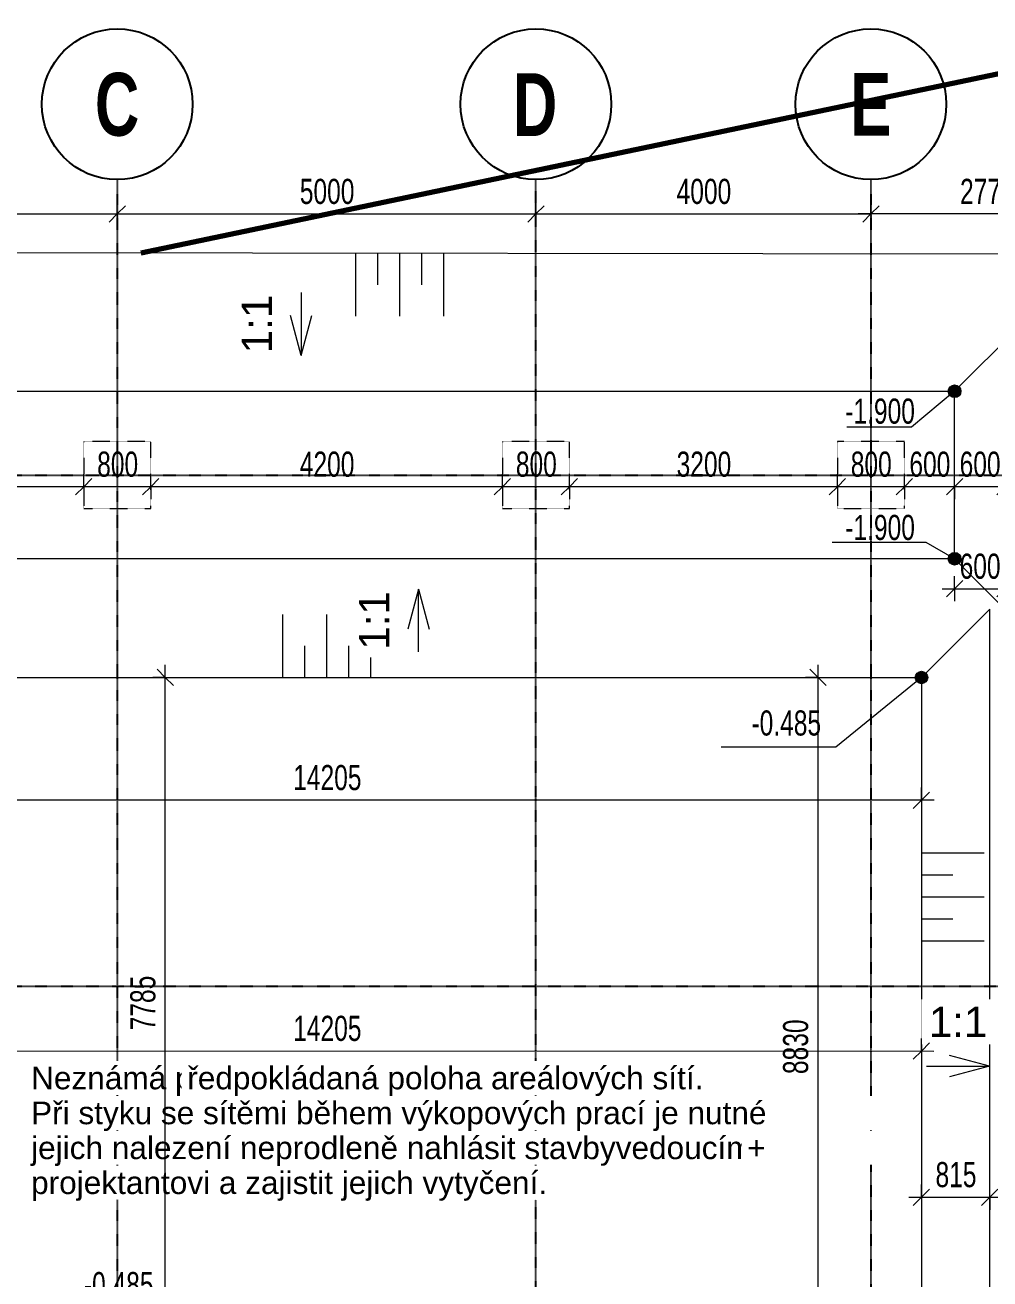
# Model space of a CAD drawing. Header units: millimetres. Extents: x 175047 to 362619, y -19363 to 158900.
# Drawn here: x 186887 to 198410, y 143494 to 158461 of the extents above; entities that cross this region are included whole.
import ezdxf

# ---------------------------------------------------------------- set-up
doc = ezdxf.new("R2010")
doc.units = ezdxf.units.MM
doc.linetypes.add('1_Čerchovaná 6_0mm', pattern=[12, 6, -3, 0, -3])
doc.linetypes.add('3_Čárkovaná 1_0mm', pattern=[2, 1, -1])
for name, color, linetype, lineweight in [('A-ANNO-DIMS', 7, 'Continuous', 9), ('A-ANNO-DIMS-150', 7, 'Continuous', 9), ('A-ANNO-NOTE', 7, 'Continuous', 9), ('C-TOPO', 7, 'Continuous', 9), ('C-TOPO-MAJR', 7, 'Continuous', 70), ('G-ANNO-DIMS', 7, 'Continuous', 9), ('G-ANNO-DIMS-2', 7, 'Continuous', 18), ('G-ANNO-TEXT', 7, 'Continuous', 9), ('S-FNDN-1', 7, '3_Čárkovaná 1_0mm', 9)]:
    doc.layers.add(name, color=color, linetype=linetype, lineweight=lineweight)
for name, color, linetype, lineweight, true_color in [('S-GRID-1', 9, '1_Čerchovaná 6_0mm', 25, 0x808080), ('S-GRID-IDEN', 9, 'Continuous', 25, 0x808080), ('S-GRID-IDEN-1', 9, 'Continuous', 9, 0x808080)]:
    doc.layers.add(name, color=color, linetype=linetype, lineweight=lineweight, true_color=true_color)
doc.styles.add('Arial', font='arial.ttf', dxfattribs={"width": 0.7, "height": 300})
doc.styles.add('Arial_1', font='arial.ttf', dxfattribs={"height": 270})
doc.styles.add('Arial_3', font='arial.ttf', dxfattribs={"height": 360})
doc.styles.add('Arial_B', font='arialbd.ttf', dxfattribs={"width": 0.7, "height": 750})
doc.dimstyles.new('Vnitřní_-_průhledné_1', dxfattribs={"dimscale": 304.8, "dimtxt": 306.07782, "dimasz": 0.639764, "dimexe": 0.492126, "dimexo": 0.0625, "dimgap": 0.098425, "dimtad": 1, "dimdec": 0, "dimrnd": 5, "dimzin": 0, "dimdsep": 46, "dimtxsty": 'Arial', "dimblk1": 'OBLIQUE', "dimblk2": 'OBLIQUE', "dimsah": 1, "dimcen": 0.09, "dimdle": 0.492126, "dimazin": 0, "dimtfac": 1, "dimtdec": 4, "dimtix": 1, "dimtmove": 0, "dimatfit": 3, "dimfxl": 0.492126, "dimfxlon": 1, "dimtvp": 1, "dimtolj": 1, "dimtzin": 0, "dimarcsym": 2})

# ---------------------------------------------------------------- blocks, each defined once
blk = doc.blocks.new('Osnova - 6mm-307864-VÝKOP')
at = {"layer": 'S-GRID-IDEN'}
blk.add_circle((0, 0), 6, dxfattribs=at)
blk = doc.blocks.new('DIMBLOCK6-VÝKOP')
at = {"layer": 'A-ANNO-DIMS-150'}
for p, q in [((183988, 156207), (183988, 156357)), ((187988, 156207), (187988, 156357)), ((183988, 156207), (187988, 156207)), ((183988, 156207), (183988, 156057)), ((187988, 156207), (187988, 156057))]:
    blk.add_line(p, q, dxfattribs=at)
at = {"layer": 'A-ANNO-DIMS-150', "lineweight": 18}
for p, q in [((183988, 156207), (184086, 156304)), ((187988, 156207), (188086, 156304)), ((183988, 156207), (183891, 156109)), ((187988, 156207), (187891, 156109))]:
    blk.add_line(p, q, dxfattribs=at)
at = {"layer": 'A-ANNO-DIMS-150', "color": 0, "insert": (185668, 156626), "char_height": 300, "width": 768.49, "attachment_point": 1, "line_spacing_factor": 0.941778, "style": 'Arial'}
blk.add_mtext('4000', dxfattribs=at)
blk = doc.blocks.new('_Oblique')
at = {"color": 0, "linetype": 'ByBlock', "lineweight": -2}
blk.add_line((-0.5, -0.5), (0.5, 0.5), dxfattribs=at)
blk = doc.blocks.new('DIMBLOCK7-VÝKOP')
at = {"layer": 'A-ANNO-DIMS-150'}
for p, q in [((187988, 156207), (187988, 156357)), ((192988, 156207), (192988, 156357)), ((187988, 156207), (192988, 156207)), ((187988, 156207), (187988, 156057)), ((192988, 156207), (192988, 156057))]:
    blk.add_line(p, q, dxfattribs=at)
at = {"layer": 'A-ANNO-DIMS-150', "lineweight": 18}
for p, q in [((187988, 156207), (188086, 156304)), ((192988, 156207), (193086, 156304)), ((187988, 156207), (187891, 156109)), ((192988, 156207), (192891, 156109))]:
    blk.add_line(p, q, dxfattribs=at)
at = {"layer": 'A-ANNO-DIMS-150', "color": 0, "insert": (190168, 156626), "char_height": 300, "width": 768.49, "attachment_point": 1, "line_spacing_factor": 0.941778, "style": 'Arial'}
blk.add_mtext('5000', dxfattribs=at)
blk = doc.blocks.new('DIMBLOCK8-VÝKOP')
at = {"layer": 'A-ANNO-DIMS-150'}
for p, q in [((192988, 156207), (192988, 156357)), ((196988, 156207), (196988, 156357)), ((192988, 156207), (196988, 156207)), ((192988, 156207), (192988, 156057)), ((196988, 156207), (196988, 156057))]:
    blk.add_line(p, q, dxfattribs=at)
at = {"layer": 'A-ANNO-DIMS-150', "lineweight": 18}
for p, q in [((192988, 156207), (193086, 156304)), ((196988, 156207), (197086, 156304)), ((192988, 156207), (192891, 156109)), ((196988, 156207), (196891, 156109))]:
    blk.add_line(p, q, dxfattribs=at)
at = {"layer": 'A-ANNO-DIMS-150', "color": 0, "insert": (194668, 156626), "char_height": 300, "width": 768.49, "attachment_point": 1, "line_spacing_factor": 0.941778, "style": 'Arial'}
blk.add_mtext('4000', dxfattribs=at)
blk = doc.blocks.new('DIMBLOCK10-VÝKOP')
at = {"layer": 'A-ANNO-DIMS-150'}
for p, q in [((196988, 156207), (196988, 156357)), ((199758, 156207), (199758, 156357)), ((199908, 156207), (196838, 156207)), ((196988, 156207), (196988, 156057)), ((199758, 156207), (199758, 156057))]:
    blk.add_line(p, q, dxfattribs=at)
at = {"layer": 'A-ANNO-DIMS-150', "lineweight": 18}
for p, q in [((196988, 156207), (197086, 156304)), ((199758, 156207), (199856, 156304)), ((196988, 156207), (196891, 156109)), ((199758, 156207), (199661, 156109))]:
    blk.add_line(p, q, dxfattribs=at)
at = {"layer": 'A-ANNO-DIMS-150', "color": 0, "insert": (198053, 156626), "char_height": 300, "width": 768.49, "attachment_point": 1, "line_spacing_factor": 0.941778, "style": 'Arial'}
blk.add_mtext('2770', dxfattribs=at)
blk = doc.blocks.new('VYKOP_ZNACKA_POZN - VYKOP_ZNACKA_POZN-915148-VÝKOP')
at = {"layer": 'A-ANNO-NOTE'}
for p, q in [((1.75, 0), (1.75, -2.5)), ((3.5, 0.017), (3.5, -5)), ((-3.5, 0), (-3.5, -5)), ((-1.75, 0), (-1.75, -2.5)), ((0, 0), (0, -5))]:
    blk.add_line(p, q, dxfattribs=at)
blk = doc.blocks.new('VYKOP_ZNACKA_POZN - VYKOP_ZNACKA_POZN-915153-VÝKOP')
at = {"layer": 'A-ANNO-NOTE'}
for p, q in [((-3.5, 0), (-3.5, 5)), ((0, 0), (0, 5)), ((3.5, -0.017), (3.5, 5)), ((-1.75, 0), (-1.75, 2.5)), ((1.75, 0), (1.75, 2.5))]:
    blk.add_line(p, q, dxfattribs=at)
blk = doc.blocks.new('DIMBLOCK15-VÝKOP')
at = {"layer": 'A-ANNO-DIMS-150'}
for p, q in [((197988, 151733), (197988, 151883)), ((198588, 151733), (198588, 151883)), ((197838, 151733), (198588, 151733)), ((197988, 151733), (197988, 151583)), ((198588, 151733), (198588, 151583))]:
    blk.add_line(p, q, dxfattribs=at)
at = {"layer": 'A-ANNO-DIMS-150', "lineweight": 18}
for p, q in [((197988, 151733), (198086, 151830)), ((198588, 151733), (198686, 151830)), ((197988, 151733), (197891, 151635)), ((198588, 151733), (198491, 151635))]:
    blk.add_line(p, q, dxfattribs=at)
at = {"layer": 'A-ANNO-DIMS-150', "color": 0, "insert": (198048, 152152), "char_height": 300, "width": 576.37, "attachment_point": 1, "line_spacing_factor": 0.941778, "style": 'Arial'}
blk.add_mtext('600', dxfattribs=at)
blk = doc.blocks.new('DIMBLOCK47-VÝKOP')
at = {"layer": 'A-ANNO-DIMS-150'}
for p, q in [((196588, 152951), (196588, 153101)), ((197388, 152951), (197388, 153101)), ((197538, 152951), (196588, 152951)), ((196588, 152951), (196588, 152801)), ((197388, 152951), (197388, 152801))]:
    blk.add_line(p, q, dxfattribs=at)
at = {"layer": 'A-ANNO-DIMS-150', "lineweight": 18}
for p, q in [((196588, 152951), (196686, 153048)), ((197388, 152951), (197486, 153048)), ((196588, 152951), (196491, 152853)), ((197388, 152951), (197291, 152853))]:
    blk.add_line(p, q, dxfattribs=at)
at = {"layer": 'A-ANNO-DIMS-150', "color": 0, "insert": (196748, 153370), "char_height": 300, "width": 576.37, "attachment_point": 1, "line_spacing_factor": 0.941778, "style": 'Arial'}
blk.add_mtext('800', dxfattribs=at)
blk = doc.blocks.new('DIMBLOCK48-VÝKOP')
at = {"layer": 'A-ANNO-DIMS-150'}
for p, q in [((193388, 152951), (193388, 153101)), ((196588, 152951), (196588, 153101)), ((196588, 152951), (193388, 152951)), ((193388, 152951), (193388, 152801)), ((196588, 152951), (196588, 152801))]:
    blk.add_line(p, q, dxfattribs=at)
at = {"layer": 'A-ANNO-DIMS-150', "lineweight": 18}
for p, q in [((193388, 152951), (193486, 153048)), ((196588, 152951), (196686, 153048)), ((193388, 152951), (193291, 152853)), ((196588, 152951), (196491, 152853))]:
    blk.add_line(p, q, dxfattribs=at)
at = {"layer": 'A-ANNO-DIMS-150', "color": 0, "insert": (194668, 153370), "char_height": 300, "width": 768.49, "attachment_point": 1, "line_spacing_factor": 0.941778, "style": 'Arial'}
blk.add_mtext('3200', dxfattribs=at)
blk = doc.blocks.new('DIMBLOCK49-VÝKOP')
at = {"layer": 'A-ANNO-DIMS-150'}
for p, q in [((192588, 152951), (192588, 153101)), ((193388, 152951), (193388, 153101)), ((193388, 152951), (192588, 152951)), ((192588, 152951), (192588, 152801)), ((193388, 152951), (193388, 152801))]:
    blk.add_line(p, q, dxfattribs=at)
at = {"layer": 'A-ANNO-DIMS-150', "lineweight": 18}
for p, q in [((192588, 152951), (192686, 153048)), ((193388, 152951), (193486, 153048)), ((192588, 152951), (192491, 152853)), ((193388, 152951), (193291, 152853))]:
    blk.add_line(p, q, dxfattribs=at)
at = {"layer": 'A-ANNO-DIMS-150', "color": 0, "insert": (192748, 153370), "char_height": 300, "width": 576.37, "attachment_point": 1, "line_spacing_factor": 0.941778, "style": 'Arial'}
blk.add_mtext('800', dxfattribs=at)
blk = doc.blocks.new('DIMBLOCK50-VÝKOP')
at = {"layer": 'A-ANNO-DIMS-150'}
for p, q in [((188388, 152951), (188388, 153101)), ((192588, 152951), (192588, 153101)), ((192588, 152951), (188388, 152951)), ((188388, 152951), (188388, 152801)), ((192588, 152951), (192588, 152801))]:
    blk.add_line(p, q, dxfattribs=at)
at = {"layer": 'A-ANNO-DIMS-150', "lineweight": 18}
for p, q in [((188388, 152951), (188486, 153048)), ((192588, 152951), (192686, 153048)), ((188388, 152951), (188291, 152853)), ((192588, 152951), (192491, 152853))]:
    blk.add_line(p, q, dxfattribs=at)
at = {"layer": 'A-ANNO-DIMS-150', "color": 0, "insert": (190168, 153370), "char_height": 300, "width": 768.49, "attachment_point": 1, "line_spacing_factor": 0.941778, "style": 'Arial'}
blk.add_mtext('4200', dxfattribs=at)
blk = doc.blocks.new('DIMBLOCK51-VÝKOP')
at = {"layer": 'A-ANNO-DIMS-150'}
for p, q in [((187588, 152951), (187588, 153101)), ((188388, 152951), (188388, 153101)), ((188388, 152951), (187588, 152951)), ((187588, 152951), (187588, 152801)), ((188388, 152951), (188388, 152801))]:
    blk.add_line(p, q, dxfattribs=at)
at = {"layer": 'A-ANNO-DIMS-150', "lineweight": 18}
for p, q in [((187588, 152951), (187686, 153048)), ((188388, 152951), (188486, 153048)), ((187588, 152951), (187491, 152853)), ((188388, 152951), (188291, 152853))]:
    blk.add_line(p, q, dxfattribs=at)
at = {"layer": 'A-ANNO-DIMS-150', "color": 0, "insert": (187748, 153370), "char_height": 300, "width": 576.37, "attachment_point": 1, "line_spacing_factor": 0.941778, "style": 'Arial'}
blk.add_mtext('800', dxfattribs=at)
blk = doc.blocks.new('DIMBLOCK52-VÝKOP')
at = {"layer": 'A-ANNO-DIMS-150'}
for p, q in [((184388, 152951), (184388, 153101)), ((187588, 152951), (187588, 153101)), ((187588, 152951), (184388, 152951)), ((184388, 152951), (184388, 152801)), ((187588, 152951), (187588, 152801))]:
    blk.add_line(p, q, dxfattribs=at)
at = {"layer": 'A-ANNO-DIMS-150', "lineweight": 18}
for p, q in [((184388, 152951), (184486, 153048)), ((187588, 152951), (187686, 153048)), ((184388, 152951), (184291, 152853)), ((187588, 152951), (187491, 152853))]:
    blk.add_line(p, q, dxfattribs=at)
at = {"layer": 'A-ANNO-DIMS-150', "color": 0, "insert": (185668, 153370), "char_height": 300, "width": 768.49, "attachment_point": 1, "line_spacing_factor": 0.941778, "style": 'Arial'}
blk.add_mtext('3200', dxfattribs=at)
blk = doc.blocks.new('DIMBLOCK56-VÝKOP')
at = {"layer": 'A-ANNO-DIMS-150'}
for p, q in [((197988, 152951), (197988, 153101)), ((198588, 152951), (198588, 153101)), ((198738, 152951), (197988, 152951)), ((197988, 152951), (197988, 152801)), ((198588, 152951), (198588, 152801))]:
    blk.add_line(p, q, dxfattribs=at)
at = {"layer": 'A-ANNO-DIMS-150', "lineweight": 18}
for p, q in [((197988, 152951), (198086, 153048)), ((198588, 152951), (198686, 153048)), ((197988, 152951), (197891, 152853)), ((198588, 152951), (198491, 152853))]:
    blk.add_line(p, q, dxfattribs=at)
at = {"layer": 'A-ANNO-DIMS-150', "color": 0, "insert": (198048, 153370), "char_height": 300, "width": 576.37, "attachment_point": 1, "line_spacing_factor": 0.941778, "style": 'Arial'}
blk.add_mtext('600', dxfattribs=at)
blk = doc.blocks.new('DIMBLOCK57-VÝKOP')
at = {"layer": 'A-ANNO-DIMS-150'}
for p, q in [((197388, 152951), (197388, 153101)), ((197988, 152951), (197988, 153101)), ((197988, 152951), (197238, 152951)), ((197388, 152951), (197388, 152801)), ((197988, 152951), (197988, 152801))]:
    blk.add_line(p, q, dxfattribs=at)
at = {"layer": 'A-ANNO-DIMS-150', "lineweight": 18}
for p, q in [((197388, 152951), (197486, 153048)), ((197988, 152951), (198086, 153048)), ((197388, 152951), (197291, 152853)), ((197988, 152951), (197891, 152853))]:
    blk.add_line(p, q, dxfattribs=at)
at = {"layer": 'A-ANNO-DIMS-150', "color": 0, "insert": (197448, 153370), "char_height": 300, "width": 576.37, "attachment_point": 1, "line_spacing_factor": 0.941778, "style": 'Arial'}
blk.add_mtext('600', dxfattribs=at)
blk = doc.blocks.new('DIMBLOCK103-VÝKOP')
at = {"layer": 'A-ANNO-DIMS-150'}
for p, q in [((197592, 144469), (197592, 144619)), ((198409, 144469), (198409, 144619)), ((197442, 144469), (198409, 144469)), ((197592, 144469), (197592, 144319)), ((198409, 144469), (198409, 144319))]:
    blk.add_line(p, q, dxfattribs=at)
at = {"layer": 'A-ANNO-DIMS-150', "lineweight": 18}
for p, q in [((197592, 144469), (197494, 144372)), ((197592, 144469), (197689, 144567)), ((198409, 144469), (198311, 144372)), ((198409, 144469), (198506, 144567))]:
    blk.add_line(p, q, dxfattribs=at)
at = {"layer": 'A-ANNO-DIMS-150', "color": 0, "insert": (197760, 144889), "char_height": 300, "width": 576.37, "attachment_point": 1, "rotation": 359.9917, "line_spacing_factor": 0.941778, "style": 'Arial'}
blk.add_mtext('815', dxfattribs=at)
blk = doc.blocks.new('DIMBLOCK104-VÝKOP')
at = {"layer": 'A-ANNO-DIMS-150'}
for p, q in [((198409, 144469), (198409, 144619)), ((201109, 144469), (201109, 144619)), ((198409, 144469), (201109, 144469)), ((198409, 144469), (198409, 144319)), ((201109, 144469), (201109, 144319))]:
    blk.add_line(p, q, dxfattribs=at)
at = {"layer": 'A-ANNO-DIMS-150', "lineweight": 18}
for p, q in [((198409, 144469), (198311, 144372)), ((198409, 144469), (198506, 144567)), ((201109, 144469), (201012, 144371)), ((201109, 144469), (201207, 144566))]:
    blk.add_line(p, q, dxfattribs=at)
at = {"layer": 'A-ANNO-DIMS-150', "color": 0, "insert": (199439, 144888), "char_height": 300, "width": 768.49, "attachment_point": 1, "rotation": 359.9917, "line_spacing_factor": 0.941778, "style": 'Arial'}
blk.add_mtext('2700', dxfattribs=at)
blk = doc.blocks.new('DIMBLOCK106-VÝKOP')
at = {"layer": 'A-ANNO-DIMS-150', "lineweight": 18}
for p, q in [((196358, 150673), (196261, 150771)), ((196358, 150673), (196456, 150576)), ((196358, 141845), (196261, 141943)), ((196358, 141845), (196456, 141748))]:
    blk.add_line(p, q, dxfattribs=at)
at = {"layer": 'A-ANNO-DIMS-150'}
for p, q in [((196358, 141695), (196358, 150823)), ((196358, 150673), (196208, 150673)), ((196358, 150673), (196508, 150673)), ((196358, 141845), (196208, 141845)), ((196358, 141845), (196508, 141845))]:
    blk.add_line(p, q, dxfattribs=at)
at = {"layer": 'A-ANNO-DIMS-150', "color": 0, "insert": (195939, 145939), "char_height": 300, "width": 768.49, "attachment_point": 1, "rotation": 90, "line_spacing_factor": 0.941778, "style": 'Arial'}
blk.add_mtext('8830', dxfattribs=at)
blk = doc.blocks.new('DIMBLOCK107-VÝKOP')
at = {"layer": 'A-ANNO-DIMS-150', "lineweight": 18}
for p, q in [((188562, 150673), (188465, 150771)), ((188562, 150673), (188660, 150576)), ((188562, 142889), (188465, 142986)), ((188562, 142889), (188660, 142791))]:
    blk.add_line(p, q, dxfattribs=at)
at = {"layer": 'A-ANNO-DIMS-150'}
for p, q in [((188562, 142739), (188562, 150823)), ((188562, 150673), (188412, 150673)), ((188562, 150673), (188712, 150673)), ((188562, 142889), (188412, 142889)), ((188562, 142889), (188712, 142889))]:
    blk.add_line(p, q, dxfattribs=at)
at = {"layer": 'A-ANNO-DIMS-150', "color": 0, "insert": (188143, 146461), "char_height": 300, "width": 768.49, "attachment_point": 1, "rotation": 90, "line_spacing_factor": 0.941778, "style": 'Arial'}
blk.add_mtext('7785', dxfattribs=at)
blk = doc.blocks.new('DIMBLOCK109-VÝKOP')
at = {"layer": 'A-ANNO-DIMS-150'}
for p, q in [((183386, 149211), (183387, 149361)), ((197593, 149209), (197593, 149359)), ((197743, 149208), (183236, 149211)), ((183386, 149211), (183386, 149061)), ((197593, 149209), (197593, 149059))]:
    blk.add_line(p, q, dxfattribs=at)
at = {"layer": 'A-ANNO-DIMS-150', "lineweight": 18}
for p, q in [((183386, 149211), (183484, 149308)), ((197593, 149209), (197690, 149306)), ((183386, 149211), (183289, 149113)), ((197593, 149209), (197495, 149111))]:
    blk.add_line(p, q, dxfattribs=at)
at = {"layer": 'A-ANNO-DIMS-150', "color": 0, "insert": (190089, 149629), "char_height": 300, "width": 960.61, "attachment_point": 1, "rotation": 359.9917, "line_spacing_factor": 0.941778, "style": 'Arial'}
blk.add_mtext('14205', dxfattribs=at)
blk = doc.blocks.new('DIMBLOCK110-VÝKOP')
at = {"layer": 'A-ANNO-DIMS-150'}
for p, q in [((183386, 146216), (183386, 146366)), ((197592, 146214), (197592, 146364)), ((183236, 146216), (197742, 146214)), ((183386, 146216), (183386, 146066)), ((197592, 146214), (197592, 146064))]:
    blk.add_line(p, q, dxfattribs=at)
at = {"layer": 'A-ANNO-DIMS-150', "lineweight": 18}
for p, q in [((183386, 146216), (183484, 146314)), ((197592, 146214), (197690, 146312)), ((183386, 146216), (183289, 146119)), ((197592, 146214), (197495, 146117))]:
    blk.add_line(p, q, dxfattribs=at)
at = {"layer": 'A-ANNO-DIMS-150', "color": 0, "insert": (190089, 146635), "char_height": 300, "width": 960.61, "attachment_point": 1, "rotation": 359.9917, "line_spacing_factor": 0.941778, "style": 'Arial'}
blk.add_mtext('14205', dxfattribs=at)

msp = doc.modelspace()

# ---------------------------------------------------------------- hatches: boundary and pattern name
at = {"layer": 'G-ANNO-DIMS-2'}
h = msp.add_hatch(color=256, dxfattribs=at)
edge = h.paths.add_edge_path()
edge.add_arc((197988.2, 154090.4), 75, 0, 360)
h = msp.add_hatch(color=256, dxfattribs=at)
edge = h.paths.add_edge_path()
edge.add_arc((197988.2, 152090.4), 75, 0, 360)
h = msp.add_hatch(color=256, dxfattribs=at)
edge = h.paths.add_edge_path()
edge.add_arc((197592.8, 150673.4), 75, 0, 360)

# ---------------------------------------------------------------- linework, layer by layer
at = {"layer": 'C-TOPO'}
for p, q in [((199622.8, 155725), (183669.9, 155746.6)), ((197988.2, 154090.4), (199622.8, 155725)), ((182988.2, 154090.4), (197988.2, 154090.4)), ((197988.2, 152090.4), (197988.2, 154090.4)), ((197988.2, 152090.4), (182988.2, 152090.4)), ((198588.2, 151490.4), (197988.2, 152090.4)), ((198408.4, 140941.2), (198410, 151490.4)), ((183386.7, 150673.4), (197592.8, 150673.4))]:
    msp.add_line(p, q, dxfattribs=at)
at = {"layer": 'C-TOPO', "flags": 128}
for points in [[(197592.8, 150673.4), (197695, 150775.5), (197797.1, 150877.6), (197899.3, 150979.8), (198001.4, 151081.9), (198103.6, 151184), (198205.7, 151286.1), (198307.9, 151388.3), (198410, 151490.4)], [(197592.8, 150673.4), (197592.5, 148466.3), (197592.2, 146259.2), (197591.9, 144052.1), (197591.5, 141845)]]:
    msp.add_lwpolyline(points, dxfattribs=at)
at = {"layer": 'C-TOPO-MAJR'}
msp.add_line((201310.9, 158461.3), (188269.2, 155740.4), dxfattribs=at)
at = {"layer": 'G-ANNO-DIMS'}
for p, q in [((190184.8, 155268.1), (190184.8, 154518.1)), ((190184.8, 154518.1), (190057.2, 154994.3)), ((190184.8, 154518.1), (190312.4, 154994.3)), ((197988.2, 154090.4), (197473.2, 153659.8)), ((197473.2, 153659.8), (196699.6, 153659.8)), ((197650.3, 152285.5), (196527.8, 152285.5)), ((197988.2, 152090.4), (197650.3, 152285.5)), ((191585.5, 151728.4), (191457.9, 151252.1)), ((191585.5, 151728.4), (191713.1, 151252.1)), ((191585.5, 150978.4), (191585.5, 151728.4)), ((197592.8, 150673.4), (196569.9, 149841.6)), ((196569.9, 149841.6), (195201.5, 149841.6)), ((198404.2, 146033.6), (197928, 146161.3)), ((197654.2, 146033.7), (198404.2, 146033.6)), ((198404.2, 146033.6), (197927.9, 145906.1))]:
    msp.add_line(p, q, dxfattribs=at)
at = {"layer": 'G-ANNO-DIMS-2'}
for centre in [(197988.2, 154090.4), (197988.2, 152090.4), (197592.8, 150673.4)]:
    msp.add_circle(centre, 75, dxfattribs=at)
at = {"layer": 'S-FNDN-1'}
for p, q in [((187588.2, 153490.4), (187588.2, 153340.4)), ((188388.2, 153490.4), (187588.2, 153490.4)), ((188388.2, 153340.4), (188388.2, 153490.4)), ((192588.2, 153490.4), (192588.2, 153340.4)), ((193388.2, 153490.4), (192588.2, 153490.4)), ((193388.2, 153340.4), (193388.2, 153490.4)), ((196588.2, 153490.4), (196588.2, 153340.4)), ((197388.2, 153490.4), (196588.2, 153490.4)), ((197388.2, 153340.4), (197388.2, 153490.4)), ((187588.2, 153340.4), (187588.2, 152840.4)), ((188388.2, 152840.4), (188388.2, 153340.4)), ((192588.2, 153340.4), (192588.2, 152840.4)), ((193388.2, 152840.4), (193388.2, 153340.4)), ((196588.2, 153340.4), (196588.2, 152840.4)), ((197388.2, 152840.4), (197388.2, 153340.4)), ((187588.2, 152840.4), (187588.2, 152690.4)), ((188388.2, 152690.4), (188388.2, 152840.4)), ((192588.2, 152840.4), (192588.2, 152690.4)), ((193388.2, 152690.4), (193388.2, 152840.4)), ((196588.2, 152840.4), (196588.2, 152690.4)), ((197388.2, 152690.4), (197388.2, 152840.4)), ((187588.2, 152690.4), (188388.2, 152690.4)), ((192588.2, 152690.4), (193388.2, 152690.4)), ((196588.2, 152690.4), (197388.2, 152690.4))]:
    msp.add_line(p, q, dxfattribs=at)
at = {"layer": 'S-GRID-1'}
for p, q in [((187988.2, 156616.1), (187988.2, 122358.6)), ((192988.2, 122358.6), (192988.2, 156616.1)), ((196988.2, 156616.1), (196988.2, 122358.6)), ((177113.8, 153090.4), (203907.7, 153090.4)), ((177113.8, 146990.4), (203907.7, 146990.4))]:
    msp.add_line(p, q, dxfattribs=at)

# ---------------------------------------------------------------- block references
at = {"layer": 'A-ANNO-NOTE', "xscale": 150, "yscale": 150, "zscale": 150}
for name, p in [('VYKOP_ZNACKA_POZN - VYKOP_ZNACKA_POZN-915148-VÝKOP', (191358.6, 155736.2)), ('VYKOP_ZNACKA_POZN - VYKOP_ZNACKA_POZN-915153-VÝKOP', (190490.3, 150675.1))]:
    msp.add_blockref(name, p, dxfattribs=at)
at = {"layer": 'A-ANNO-NOTE', "xscale": 150, "yscale": 150, "zscale": 150, "rotation": 90.00000000000058}
msp.add_blockref('VYKOP_ZNACKA_POZN - VYKOP_ZNACKA_POZN-915148-VÝKOP', (197592.4, 148054.6), dxfattribs=at)
at = {"layer": 'S-GRID-IDEN', "xscale": 149.9999999999999, "yscale": 149.9999999999999, "zscale": 149.9999999999999, "rotation": 180}
for p in [(187988.2, 157516.1), (196988.2, 157516.1)]:
    msp.add_blockref('Osnova - 6mm-307864-VÝKOP', p, dxfattribs=at)
at = {"layer": 'S-GRID-IDEN', "xscale": 149.9999999999999, "yscale": 149.9999999999999, "zscale": 149.9999999999999}
msp.add_blockref('Osnova - 6mm-307864-VÝKOP', (192988.2, 157516.1), dxfattribs=at)

# ---------------------------------------------------------------- texts
at = {"layer": 'G-ANNO-DIMS', "insert": (189475.5, 154544.1), "char_height": 360, "width": 837.416, "attachment_point": 1, "rotation": 90, "line_spacing_factor": 0.941778, "style": 'Arial_3', "bg_fill": 3, "box_fill_scale": 1.25, "bg_fill_color": 256, "bg_fill_true_color": 13158600, "bg_fill_transparency": 0}
msp.add_mtext('1:1', dxfattribs=at)
at = {"layer": 'G-ANNO-DIMS', "char_height": 300, "width": 987.978, "attachment_point": 1, "line_spacing_factor": 0.941778, "style": 'Arial'}
for s, insert in [('-1.900', (196682.3, 154002.8)), ('-1.900', (196682.3, 152614.7)), ('-0.485', (195561.8, 150280.3)), ('-0.485', (187589.2, 143576.1))]:
    msp.add_mtext(s, dxfattribs=dict(at, insert=insert))
at = {"layer": 'S-GRID-IDEN-1', "char_height": 750, "attachment_point": 1, "style": 'Arial_B'}
for s, insert, width in [('\\fArial|b1|i0|c238|p34|;\\W.7;C', (187721.2, 157890.7), 648.164), ('\\fArial|b1|i0|c238|p34|;\\W.7;D', (192713.4, 157887.2), 648.164), ('\\fArial|b1|i0|c238|p34|;\\W.7;E', (196742.2, 157890.7), 597.658)]:
    msp.add_mtext(s, dxfattribs=dict(at, insert=insert, width=width))

# ---------------------------------------------------------------- dimensions: what is measured, and where the dimension line sits
at = {"layer": 'A-ANNO-DIMS'}
for base, p1, p2, angle, override, picture, middle in [((187988.2, 156206.8), (183988.2, 156356.8), (187988.2, 156356.8), 0, {"dimpost": '<>', "dimfxl": 4000}, 'DIMBLOCK6-VÝKOP', (185988.2, 156390)), ((192988.2, 156206.8), (187988.2, 156356.8), (192988.2, 156356.8), 0, {"dimpost": '<>', "dimfxl": 5000}, 'DIMBLOCK7-VÝKOP', (190488.2, 156390)), ((196988.2, 156206.8), (192988.2, 156356.8), (196988.2, 156356.8), 0, {"dimpost": '<>', "dimfxl": 4000}, 'DIMBLOCK8-VÝKOP', (194988.2, 156390)), ((184388.2, 152950.9), (187588.2, 152800.9), (184388.2, 152800.9), 0, {"dimpost": '<>', "dimfxl": 3200}, 'DIMBLOCK52-VÝKOP', (185988.2, 153134.1)), ((188388.2, 152950.9), (192588.2, 152800.9), (188388.2, 152800.9), 0, {"dimpost": '<>', "dimfxl": 4200}, 'DIMBLOCK50-VÝKOP', (190488.2, 153134)), ((193388.2, 152950.9), (196588.2, 152800.9), (193388.2, 152800.9), 0, {"dimpost": '<>', "dimfxl": 3200}, 'DIMBLOCK48-VÝKOP', (194988.2, 153134.1)), ((196588.2, 152950.9), (197388.2, 152800.9), (196588.2, 152800.9), 0, {"dimpost": '<>', "dimfxl": 800}, 'DIMBLOCK47-VÝKOP', (196988.2, 153134)), ((183386.5, 149210.6), (197592.6, 149058.5), (183386.5, 149060.6), 359.99165, {"dimpost": '<>', "dimfxl": 14206.139489}, 'DIMBLOCK109-VÝKOP', (190489.6, 149392.7)), ((201109, 144468.7), (198409, 144619.1), (201109.1, 144618.7), 359.99165, {"dimpost": '<>', "dimfxl": 2700.078716}, 'DIMBLOCK104-VÝKOP', (199759, 144652.1))]:
    dim = msp.add_linear_dim(base=base, p1=p1, p2=p2, angle=angle, dimstyle='Vnitřní_-_průhledné_1', override=override, dxfattribs=at)
    dim.commit()
    dim.dimension.update_dxf_attribs({"geometry": picture, "text_midpoint": middle})
for base, p1, p2, override, picture, middle in [((196988.2, 156206.8), (199758.2, 156056.8), (196988.2, 156056.8), {"dimpost": '<>', "dimfxl": 2770}, 'DIMBLOCK10-VÝKOP', (198373.2, 156390)), ((187588.2, 152950.9), (188388.2, 152800.9), (187588.2, 152800.9), {"dimpost": '<>', "dimfxl": 800}, 'DIMBLOCK51-VÝKOP', (187988.2, 153134)), ((192588.2, 152950.9), (193388.2, 152800.9), (192588.2, 152800.9), {"dimpost": '<>', "dimfxl": 800}, 'DIMBLOCK49-VÝKOP', (192988.2, 153134)), ((197388.2, 152950.9), (197988.2, 153100.9), (197388.2, 152800.9), {"dimpost": '<>', "dimfxl": 670.820393}, 'DIMBLOCK57-VÝKOP', (197688.2, 153134)), ((197988.2, 152950.9), (198588.2, 152800.9), (197988.2, 153100.9), {"dimpost": '<>', "dimfxl": 670.820393}, 'DIMBLOCK56-VÝKOP', (198288.2, 153134)), ((198588.2, 151732.9), (197988.2, 151882.9), (198588.2, 151882.9), {"dimpost": '<>', "dimfxl": 600}, 'DIMBLOCK15-VÝKOP', (198288.2, 151916.1))]:
    dim = msp.add_linear_dim(base=base, p1=p1, p2=p2, dimstyle='Vnitřní_-_průhledné_1', override=override, dxfattribs=at)
    dim.commit()
    dim.dimension.update_dxf_attribs({"geometry": picture, "text_midpoint": middle})

# ---------------------------------------------------------------- next in the draw order: texts
at = {"layer": 'G-ANNO-DIMS', "char_height": 360, "width": 837.416, "attachment_point": 1, "line_spacing_factor": 0.941778, "style": 'Arial_3', "bg_fill": 3, "box_fill_scale": 1.25, "bg_fill_color": 256, "bg_fill_true_color": 13158600, "bg_fill_transparency": 0}
for insert, rotation in [((190876.1, 151004.4), 90), ((197680.4, 146743.1), 359.99162)]:
    msp.add_mtext('1:1', dxfattribs=dict(at, insert=insert, rotation=rotation))
at = {"layer": 'G-ANNO-TEXT', "insert": (186958.6, 146027.4), "char_height": 270, "width": 2260.759, "attachment_point": 1, "style": 'Arial_1', "bg_fill": 3, "box_fill_scale": 1.25, "bg_fill_color": 256, "bg_fill_true_color": 13158600, "bg_fill_transparency": 0}
msp.add_mtext('Neznámá p', dxfattribs=at)

# ---------------------------------------------------------------- next in the draw order: texts
at = {"layer": 'G-ANNO-TEXT', "insert": (188823.9, 146027.4), "char_height": 270, "width": 7143.036, "attachment_point": 1, "style": 'Arial_1', "bg_fill": 3, "box_fill_scale": 1.25, "bg_fill_color": 256, "bg_fill_true_color": 13158600, "bg_fill_transparency": 0}
msp.add_mtext('ředpokládaná poloha areálových sítí.', dxfattribs=at)

# ---------------------------------------------------------------- next in the draw order: texts
at = {"layer": 'G-ANNO-TEXT', "insert": (186958.6, 145610.7), "char_height": 270, "width": 10317.718, "attachment_point": 1, "style": 'Arial_1', "bg_fill": 3, "box_fill_scale": 1.25, "bg_fill_color": 256, "bg_fill_true_color": 13158600, "bg_fill_transparency": 0}
msp.add_mtext('Při styku se sítěmi během výkopových prací je nutné ', dxfattribs=at)

# ---------------------------------------------------------------- next in the draw order: dimensions: what is measured, and where the dimension line sits
at = {"layer": 'A-ANNO-DIMS'}
dim = msp.add_linear_dim(base=(197592.2, 146214.2), p1=(183386.1, 146366.3), p2=(197592.2, 146364.2), angle=359.99165, dimstyle='Vnitřní_-_průhledné_1', override={"dimpost": '<>', "dimfxl": 14206.139489}, dxfattribs=at)
dim.commit()
dim.dimension.update_dxf_attribs({"geometry": 'DIMBLOCK110-VÝKOP', "text_midpoint": (190489.1, 146398.4)})

# ---------------------------------------------------------------- next in the draw order: texts
at = {"layer": 'G-ANNO-TEXT', "insert": (186958.6, 145194), "char_height": 270, "width": 10365.819, "attachment_point": 1, "style": 'Arial_1', "bg_fill": 3, "box_fill_scale": 1.25, "bg_fill_color": 256, "bg_fill_true_color": 13158600, "bg_fill_transparency": 0}
msp.add_mtext('jejich nalezení neprodleně nahlásit stavbyvedoucímu ', dxfattribs=at)

# ---------------------------------------------------------------- next in the draw order: texts
at = {"layer": 'G-ANNO-TEXT', "char_height": 270, "attachment_point": 1, "style": 'Arial_1', "bg_fill": 3, "box_fill_scale": 1.25, "bg_fill_color": 256, "bg_fill_true_color": 13158600, "bg_fill_transparency": 0}
for s, insert, width in [('\\fArial|b0|i0|c238|p34|;+', (195511.3, 145194), 264.557), ('projektantovi a zajistit jejich vytyčení.', (186958.6, 144777.3), 7118.985)]:
    msp.add_mtext(s, dxfattribs=dict(at, insert=insert, width=width))

# ---------------------------------------------------------------- next in the draw order: dimensions: what is measured, and where the dimension line sits
at = {"layer": 'A-ANNO-DIMS'}
dim = msp.add_linear_dim(base=(198409, 144469.1), p1=(197592, 144619.3), p2=(198409, 144619.1), angle=359.99165, dimstyle='Vnitřní_-_průhledné_1', override={"dimpost": '<>', "dimfxl": 817.040288}, dxfattribs=at)
dim.commit()
dim.dimension.update_dxf_attribs({"geometry": 'DIMBLOCK103-VÝKOP', "text_midpoint": (198000.5, 144652.4)})

# ---------------------------------------------------------------- next in the draw order: texts
at = {"layer": 'G-ANNO-TEXT', "insert": (195729.5, 145194), "char_height": 270, "width": 120.253, "attachment_point": 1, "style": 'Arial_1', "bg_fill": 3, "box_fill_scale": 1.25, "bg_fill_color": 256, "bg_fill_true_color": 13158600, "bg_fill_transparency": 0}
msp.add_mtext('\\fArial|b0|i0|c238|p34|; ', dxfattribs=at)

# ---------------------------------------------------------------- next in the draw order: dimensions: what is measured, and where the dimension line sits
at = {"layer": 'A-ANNO-DIMS'}
dim = msp.add_linear_dim(base=(188562.3, 150673.4), p1=(188412.3, 142889), p2=(188412.3, 150673.4), angle=90, dimstyle='Vnitřní_-_průhledné_1', override={"dimpost": '<>', "dimfxl": 7784.435652}, dxfattribs=at)
dim.commit()
dim.dimension.update_dxf_attribs({"geometry": 'DIMBLOCK107-VÝKOP', "text_midpoint": (188379.1, 146781.2)})

# ---------------------------------------------------------------- next in the draw order: dimensions: what is measured, and where the dimension line sits
dim = msp.add_linear_dim(base=(196358.4, 150673.4), p1=(196508.4, 141845), p2=(196208.4, 150673.4), angle=90, dimstyle='Vnitřní_-_průhledné_1', override={"dimpost": '<>', "dimfxl": 8833.474379}, dxfattribs=at)
dim.commit()
dim.dimension.update_dxf_attribs({"geometry": 'DIMBLOCK106-VÝKOP', "text_midpoint": (196175.1, 146259.2)})

doc.saveas('drawing.dxf')
